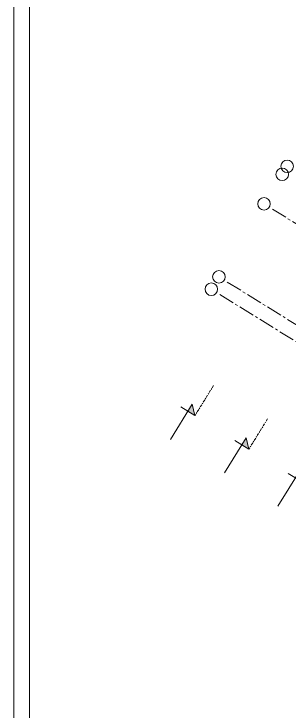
# Model space of a CAD drawing. Header units: millimetres. Extents: x 1373 to 40779, y 1939 to 6439.
# Drawn here: x 2386 to 2714, y 2988 to 3817 of the extents above; entities that cross this region are included whole.
import ezdxf

# ---------------------------------------------------------------- set-up
doc = ezdxf.new("R2010")
doc.units = ezdxf.units.MM
doc.linetypes.add('Centre', pattern=[1.34939, 0.635, -0.23813, 0.23813, -0.23813])
doc.linetypes.add('IMPORT-CENTER2', pattern=[112.5, 75, -12.5, 12.5, -12.5])
for name, color, linetype, lineweight in [('A-ANNO-DIMS', 211, 'Continuous', 18), ('A-DETL', 6, 'Continuous', 30), ('A-FLOR-LEVL', 51, 'Continuous', 18), ('HESAPLAMALAR', 2, 'Continuous', 30), ('S-GRID', 252, 'IMPORT-CENTER2', 5), ('S-GRID-IDEN', 1, 'Continuous', 18)]:
    doc.layers.add(name, color=color, linetype=linetype, lineweight=lineweight)

# ---------------------------------------------------------------- blocks, each defined once
blk = doc.blocks.new('RFFRFR')
at = {"layer": 'A-FLOR-LEVL'}
for points in [[(27079, -1469.4), (27079, -1508.9), (27039.6, -1469.4)], [(27079, -1772.2), (27079, -1811.7), (27039.6, -1772.2)], [(27079, -2072.2), (27079, -2111.7), (27039.6, -2072.2)], [(27079, -2372.2), (27079, -2411.7), (27039.6, -2372.2)], [(27079, -2672.2), (27079, -2711.7), (27039.6, -2672.2)], [(27097.9, -2972.2), (27097.9, -3011.7), (27058.4, -2972.2)], [(26981.1, -3072.2), (26981.1, -3111.7), (26941.6, -3072.2)], [(27079, -3271.7), (27079, -3311.2), (27039.6, -3271.7)], [(27065.5, -3572.2), (27065.5, -3611.7), (27026, -3572.2)], [(26889.4, -3632.2), (26889.4, -3671.7), (26849.9, -3632.2)]]:
    blk.add_hatch(color=256, dxfattribs=at).paths.add_polyline_path(points)
for p, q in [((27079, -1508.9), (27079, -1430)), ((27039.6, -1469.4), (27079, -1508.9)), ((27039.6, -1469.4), (27237, -1469.4)), ((27079, -1811.7), (27079, -1732.7)), ((27039.6, -1772.2), (27079, -1811.7)), ((27039.6, -1772.2), (27237, -1772.2)), ((27079, -2111.7), (27079, -2032.7)), ((27039.6, -2072.2), (27079, -2111.7)), ((27039.6, -2072.2), (27237, -2072.2)), ((27079, -2411.7), (27079, -2332.7)), ((27039.6, -2372.2), (27079, -2411.7)), ((27039.6, -2372.2), (27237, -2372.2)), ((27079, -2711.7), (27079, -2632.7)), ((27039.6, -2672.2), (27079, -2711.7)), ((27039.6, -2672.2), (27237, -2672.2)), ((27097.9, -3011.7), (27097.9, -2932.7)), ((27058.4, -2972.2), (27097.9, -3011.7)), ((27058.4, -2972.2), (27255.9, -2972.2)), ((26981.1, -3111.7), (26981.1, -3032.7)), ((26941.6, -3072.2), (26981.1, -3111.7)), ((26941.6, -3072.2), (27139.1, -3072.2)), ((27079, -3311.2), (27079, -3232.2)), ((27039.6, -3271.7), (27079, -3311.2)), ((27039.6, -3271.7), (27237, -3271.7)), ((27065.5, -3611.7), (27065.5, -3532.7)), ((27026, -3572.2), (27065.5, -3611.7)), ((27026, -3572.2), (27286.7, -3572.2)), ((26889.4, -3671.7), (26889.4, -3592.7)), ((26849.9, -3632.2), (26889.4, -3671.7)), ((26849.9, -3632.2), (27110.6, -3632.2))]:
    blk.add_line(p, q, dxfattribs=at)
at = {"layer": 'A-FLOR-LEVL', "linetype": 'Centre', "ltscale": 20}
for p, q in [((26909.9, -1508.9), (27079, -1508.9)), ((26909.9, -1811.7), (27079, -1811.7)), ((26909.9, -2111.7), (27079, -2111.7)), ((26909.9, -2411.7), (27079, -2411.7)), ((26909.9, -2711.7), (27079, -2711.7)), ((26929.9, -3011.7), (27099, -3011.7)), ((26813.1, -3111.7), (26982.2, -3111.7)), ((26909.9, -3311.2), (27079, -3311.2)), ((26896.4, -3611.7), (27065.5, -3611.7)), ((26720.2, -3671.7), (26889.4, -3671.7))]:
    blk.add_line(p, q, dxfattribs=at)
blk = doc.blocks.new('A$C06b003cd')
at = {"layer": 'S-GRID', "lineweight": 18}
for p, q in [((2364.4, 2.7), (2364.4, 2897.2)), ((2773.2, 2.7), (2773.2, 2897.2)), ((2842.4, 2.7), (2842.4, 2897.2))]:
    blk.add_line(p, q, dxfattribs=at)
at = {"layer": 'S-GRID-IDEN'}
for centre in [(2154.4, 2937.2), (2199.4, 2937.2), (2364.4, 2937.2), (2773.2, 2937.2), (2842.4, 2937.2)]:
    blk.add_circle(centre, 30, dxfattribs=at)
at = {"layer": 'A-DETL'}
blk.add_blockref('RFFRFR', (-23683.7, 4195.8), dxfattribs=at)

msp = doc.modelspace()

# ---------------------------------------------------------------- linework, layer by layer
at = {"layer": 'A-ANNO-DIMS', "lineweight": 18, "ltscale": 2}
for points in [[(2386.24, 1972.36), (5396.51, 1969.9), (5396.51, 6402.41), (2386.24, 6404.86)], [(2404.99, 1991.11), (5377.76, 1988.65), (5377.76, 6383.66), (2404.99, 6386.11)]]:
    msp.add_lwpolyline(points, close=True, dxfattribs=at)

# ---------------------------------------------------------------- block references
at = {"layer": 'HESAPLAMALAR', "color": 4, "xscale": -0.25, "yscale": 0.25, "zscale": 0.25, "rotation": 58.25914932388586}
msp.add_blockref('A$C06b003cd', (3619.98, 3707.76, 5059.08), dxfattribs=at)

doc.saveas('drawing.dxf')
